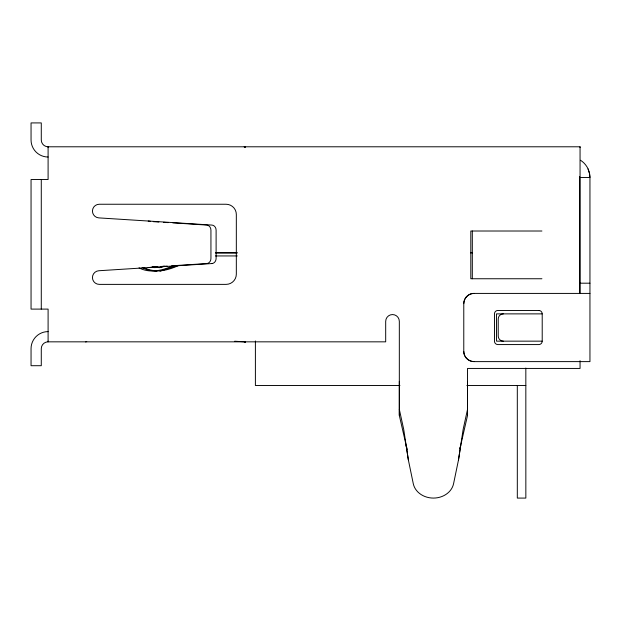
<?xml version="1.0" encoding="UTF-8"?>
<svg xmlns="http://www.w3.org/2000/svg" width="621" height="621" viewBox="0 0 621 621"><rect width="100%" height="100%" fill="white"/><g stroke="black" fill="none" stroke-linecap="round" stroke-linejoin="round"><path stroke-width="0.93" d="M48.096 341.146L48.096 341.837A6.823 6.823 0 0 0 41.281 348.66L41.281 365.707L31.05 365.707L31.05 348.66A17.046 17.046 0 0 1 48.096 331.606M48.096 147.488L48.096 146.789A6.823 6.823 0 0 1 41.281 139.966L41.281 122.919L31.05 122.919L31.05 139.966A17.046 17.046 0 0 0 48.096 157.02M407.104 449.503L399.326 415.441L399.326 381.372M459.936 448.711L467.528 415.441L467.528 381.372M580.053 147.488L580.053 146.789L48.096 146.789L48.096 179.523L31.05 179.523L31.05 309.103L48.096 309.103L48.096 341.837L385.688 341.837L385.688 321.383A6.823 6.823 0 0 1 392.511 314.56A6.823 6.823 0 0 1 399.326 321.383L399.326 415.441M579.719 293.415L579.688 176.48M580.534 160.257A20.462 20.462 0 0 1 588.087 168.951L589.399 172.817L589.95 177.14L589.95 361.616L474.009 361.616C470.136 361.585 466.456 359.28 464.772 355.794A10.06 9.866 90 0 1 463.778 351.385L463.778 303.646C463.809 299.819 466.06 296.17 469.499 294.463A10.611 10.402 -90 0 1 474.009 293.415L589.95 293.415M406.802 448.215L406.181 445.529L408.339 459.835L413.275 483.681A20.462 17.419 0 0 0 433.427 498.081A20.462 17.419 0 0 0 453.578 483.681L458.515 459.835L460.673 445.529L460.052 448.215M458.515 459.835L463.157 429.352L467.528 409.379M85.721 342.008L86.723 341.503M173.515 265.617C162.655 270.391 150.142 273.714 139.034 267.853M159.97 271.183L177.427 265.617M178.382 265.617C167.002 270.772 153.659 273.721 142.116 267.465M157.843 266.789L155.087 267.628L150.282 267.379M158.999 267.628L163.602 266.23M164.549 266.23L159.946 267.628L152.611 267.193M148.217 267.604L150.523 267.309M151.858 267.139L156.997 266.72M161.646 266.425L167.228 266.075M171.691 265.819L206.77 263.552A5.115 4.417 90 0 0 210.938 258.452L210.938 230.181A5.115 4.417 90 0 0 206.77 225.074L172.716 222.838M579.719 177.482L589.95 177.482L589.624 173.88L588.087 168.951M541.916 231.012L470.803 231.012L470.803 278.751L541.916 278.751M215.378 252.84L237.292 252.84M470.578 252.84L472.519 252.84M215.743 252.848L237.02 252.848M215.378 255.945L237.292 255.937M579.719 283.192L589.95 283.192M542.141 313.877L496.513 313.877L496.513 341.154L542.141 341.154M399.932 385.494L255.394 385.494L255.394 340.96M466.868 385.494L525.84 385.486M234.676 341.224L244.278 341.806A20.78 20.617 89.8 0 0 245.505 341.837A20.78 20.609 89.5 0 1 244.278 341.806A20.78 20.617 -89.8 0 0 245.505 341.837A20.78 20.609 -89.7 0 1 244.278 341.806M153.278 221.666L158.86 222.023M163.509 222.318L168.151 222.613M156.733 267.566L152.029 266.859M156.927 271.113L149.18 269.817L143.071 267.472M148.217 221.029L150.523 221.317M399.326 409.379L403.704 429.352L408.339 459.835M580.053 146.789L580.053 292.996M580.053 360.7L580.053 368.439L467.528 368.439L467.528 415.441M525.832 368.059L525.847 498.081L517.316 498.081L517.309 385.494M472.317 231.012L472.317 278.751M41.281 179.523L41.281 309.103M503.328 341.154A5.115 5.115 0 0 1 498.221 336.046L498.221 318.992A5.115 5.115 0 0 1 503.328 313.877M474.009 361.616A10.231 10.231 0 0 1 463.778 351.385M463.778 303.646A10.231 10.231 0 0 1 474.009 293.415M211.932 263.552L98.848 270.74A6.831 6.831 0 0 0 92.451 277.773A6.831 6.831 0 0 0 99.275 284.379L226.098 284.379A10.231 10.231 0 0 0 236.329 274.148L236.329 214.478A10.231 10.231 0 0 0 226.098 204.247L99.275 204.247A6.831 6.831 0 0 0 92.451 210.861A6.831 6.831 0 0 0 98.848 217.893L211.932 225.074A5.115 4.417 -90 0 1 216.108 230.181L216.108 258.452A5.115 4.417 -90 0 1 211.932 263.552M538.795 310.469L497.879 310.469A3.408 3.408 0 0 0 494.463 313.877L494.463 341.154A3.408 3.408 0 0 0 497.879 344.57L538.795 344.57A3.408 3.408 0 0 0 542.211 341.154L542.211 313.877A3.408 3.408 0 0 0 538.795 310.469M245.505 146.789A20.78 20.617 89.8 0 0 244.278 146.828A20.78 20.617 -89.8 0 1 245.505 146.789A20.78 20.609 -89.5 0 0 244.278 146.828A20.78 20.609 89.7 0 1 245.505 146.789"/></g></svg>
